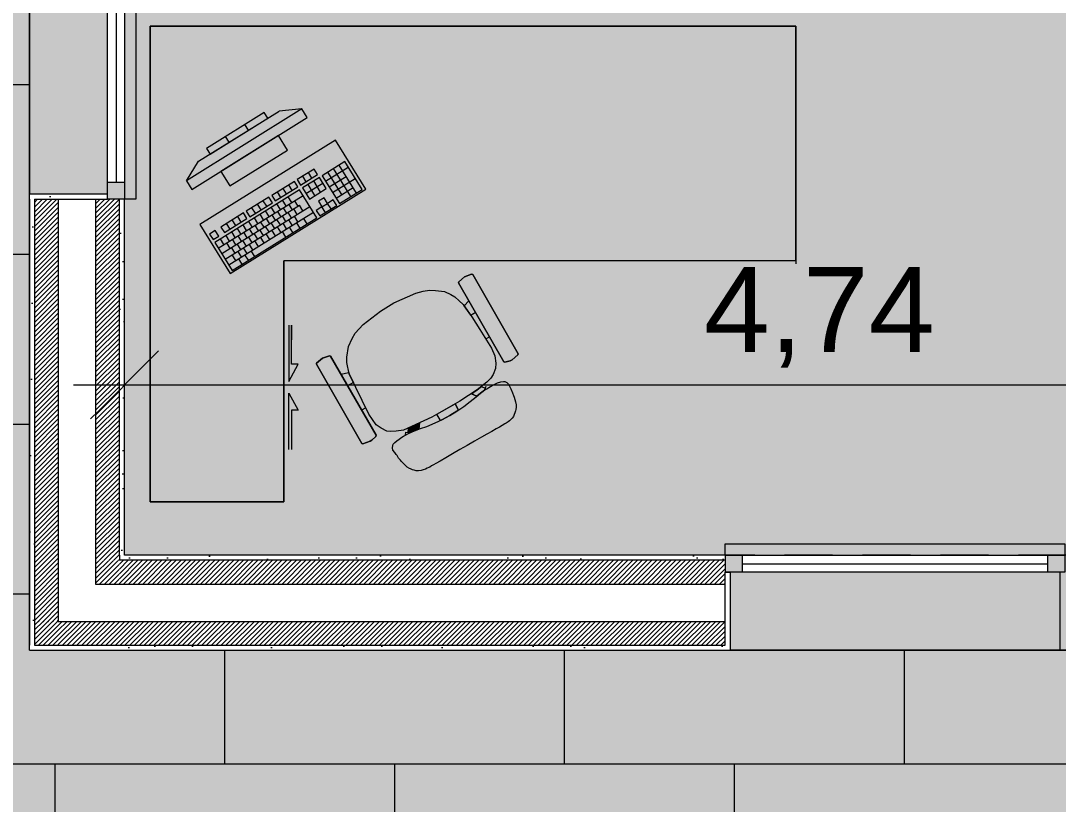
# Model space of a CAD drawing. Header units: millimetres. Extents: x 141848 to 1648660, y -821378 to -151356.
# Drawn here: x 437900 to 440954, y -261619 to -259312 of the extents above; entities that cross this region are included whole.
import ezdxf

# ---------------------------------------------------------------- set-up
doc = ezdxf.new("R2010")
doc.units = ezdxf.units.MM
doc.header["$MEASUREMENT"] = 0
for name, pattern in [('Tirets', [229.305464, 141.111124, -88.19434]), ('Traits', [282.222223, 141.111112, -141.111112]), ('Wipeout_Contour', [1000, 0, -1000])]:
    doc.linetypes.add(name, pattern=pattern)
for name, color, linetype in [('Cotations - 1_100', 7, 'Continuous'), ('Fenêtres ARCHICAD', 7, 'Continuous'), ('Intérieur - Mobilier', 7, 'Continuous'), ('Sols_ Dalles', 7, 'Continuous')]:
    doc.layers.add(name, color=color, linetype=linetype)
doc.styles.add('STYLE_GENERE_2', font='')
doc.styles.get('STYLE_GENERE_2').set_extended_font_data('Arial')
doc.dimstyles.new('STYLE_GENERE__1', dxfattribs={"dimtxt": 250, "dimasz": 190, "dimexe": 1.25, "dimexo": 0.625, "dimgap": 0, "dimtad": 1, "dimlfac": 0.001, "dimtxsty": 'STYLE_GENERE_2', "dimblk": 'ARROWHEAD_6', "dimblk1": 'ARROWHEAD_6', "dimblk2": 'ARROWHEAD_6', "dimcen": 2.5, "dimse1": 1, "dimse2": 1, "dimclrd": 7, "dimclre": 7, "dimclrt": 7, "dimazin": 3, "dimtfac": 1, "dimtmove": 0, "dimatfit": 3})
pattern_1 = [(45, (0, 175), (-55.684659, 55.684659), [0, -52.5, 0, -78.75]), (110, (175, 175), (74.000794, 26.934086), [0, -38.5, 0, -66.5])]
pattern_2 = [(45, (0, 0), (-7.07106781, 7.07106781), [])]

# ---------------------------------------------------------------- blocks, each defined once
blk = doc.blocks.new('Dalle_41_2', base_point=(436549.6, -253415.6))
at = {"layer": 'Sols_ Dalles', "linetype": 'Continuous', "lineweight": 0, "true_color": 0x2e271c}
blk.add_hatch(color=250, dxfattribs=at).paths.add_polyline_path([(436549.6, -253415.6), (436549.6, -262350.9), (464309.6, -262365.6), (464309.6, -253415.6), (462925.6, -253415.6), (462925.6, -261165.6), (450865.6, -261165.6), (450865.6, -259365.6), (449225.6, -259365.6), (449225.6, -261165.6), (437925.1, -261165.6), (437925.1, -257683.7), (439425.1, -257683.7), (439425.1, -256655.6), (437925.1, -256655.6), (437925.1, -253415.6)])
at = {"layer": 'Sols_ Dalles', "color": 250, "linetype": 'Continuous', "lineweight": 5, "true_color": 0x1f1f1f, "flags": 128}
blk.add_lwpolyline([(436549.6, -253415.6), (436549.6, -262350.9), (464309.6, -262365.6), (464309.6, -253415.6), (462925.6, -253415.6), (462925.6, -261165.6), (450865.6, -261165.6), (450865.6, -259365.6), (449225.6, -259365.6), (449225.6, -261165.6), (437925.1, -261165.6), (437925.1, -257683.7), (439425.1, -257683.7), (439425.1, -256655.6), (437925.1, -256655.6), (437925.1, -253415.6)], close=True, dxfattribs=at)
blk = doc.blocks.new('Dalle_48_2', base_point=(437925.1, -253415.6))
at = {"layer": 'Sols_ Dalles', "linetype": 'Continuous', "lineweight": 0, "true_color": 0x393736}
blk.add_hatch(color=250, dxfattribs=at).paths.add_polyline_path([(437925.1, -253415.6), (437925.1, -256655.6), (440005.1, -256655.6), (440005.1, -257683.7), (437925.1, -257683.7), (437925.1, -261165.6), (449210.6, -261165.6), (449210.6, -259085.6), (450865.6, -259085.6), (450865.6, -261165.6), (462925.6, -261165.6), (462925.6, -253415.6)])
at = {"layer": 'Sols_ Dalles', "color": 250, "linetype": 'Continuous', "lineweight": 5, "true_color": 0x1f1f1f, "flags": 128}
blk.add_lwpolyline([(437925.1, -253415.6), (462925.6, -253415.6), (462925.6, -261165.6), (450865.6, -261165.6), (450865.6, -259085.6), (449210.6, -259085.6), (449210.6, -261165.6), (437925.1, -261165.6), (437925.1, -257683.7), (440005.1, -257683.7), (440005.1, -256655.6), (437925.1, -256655.6)], close=True, dxfattribs=at)
blk = doc.blocks.new('Fenêtre 25_5')
at = {"layer": 'Fenêtres ARCHICAD', "color": 7, "linetype": 'Continuous', "lineweight": 5}
for p, q in [((-500, 0), (-500, 33.3)), ((-500, 33.3), (500, 33.3)), ((500, 33.3), (500, 0)), ((-500, 0), (-500, -15)), ((-500, 0), (-500, -15)), ((500, 0), (500, -15)), ((500, 0), (500, -15)), ((-500, -15), (-500, -50)), ((-500, -15), (-500, -50)), ((500, -15), (500, -50)), ((500, -15), (500, -50)), ((-485, -50), (-485, -280)), ((485, -50), (485, -280)), ((-500, -280), (-485, -280)), ((-485, -280), (485, -280)), ((500, -280), (485, -280))]:
    blk.add_line(p, q, dxfattribs=at)
at = {"layer": 'Fenêtres ARCHICAD', "color": 7, "linetype": 'Traits', "lineweight": 5}
blk.add_line((-500, 0), (500, 0), dxfattribs=at)
at = {"color": 254, "linetype": 'Wipeout_Contour', "lineweight": 0, "ltscale": 1805.5395}
blk.add_wipeout([(-450, 0), (-450, -50), (450, -50), (450, 0)], dxfattribs=at).dxf.layer = 'Fenêtres ARCHICAD'
at = {"layer": 'Fenêtres ARCHICAD', "color": 7, "linetype": 'Continuous', "lineweight": 5}
for p, q in [((-500, 0), (-450, 0)), ((-450, 0), (-450, -50)), ((-450, 0), (450, 0)), ((450, -50), (450, 0)), ((450, 0), (500, 0)), ((-450, -25), (450, -25)), ((-450, -50), (-500, -50)), ((450, -50), (-450, -50)), ((500, -50), (450, -50))]:
    blk.add_line(p, q, dxfattribs=at)
blk = doc.blocks.new('Mur_287_2', base_point=(448945.6, -261165.6))
at = {"color": 254, "linetype": 'Wipeout_Contour', "lineweight": 0, "ltscale": 1529937.824914863}
blk.add_wipeout([(438190.1, -260885.6), (438190.1, -260900.6), (438205.1, -260885.6)], dxfattribs=at)
at = {"color": 254, "linetype": 'Wipeout_Contour', "lineweight": 0, "ltscale": 1529661.814960827}
blk.add_wipeout([(437925.1, -261150.6), (437925.1, -261165.6), (437940.1, -261150.6)], dxfattribs=at)
at = {"linetype": 'Continuous', "lineweight": 5, "true_color": 0x5f5f5f}
h = blk.add_hatch(dxfattribs=at)
h.set_pattern_fill('Enduit_0002', color=251, style=0, pattern_type=2)
h.set_pattern_definition(pattern_1)
h.paths.add_polyline_path([(438190.1, -260885.6), (438190.1, -260900.6), (438205.1, -260885.6)])
h = blk.add_hatch(dxfattribs=at)
h.set_pattern_fill('Enduit_0002', color=251, style=0, pattern_type=2)
h.set_pattern_definition(pattern_1)
h.paths.add_polyline_path([(437925.1, -261150.6), (437925.1, -261165.6), (437940.1, -261150.6)])
at = {"color": 254, "linetype": 'Wipeout_Contour', "lineweight": 0, "ltscale": 1529668.329847869}
blk.add_wipeout([(438010.1, -261080.6), (437940.1, -261080.6), (437940.1, -261150.6)], dxfattribs=at)
at = {"linetype": 'Continuous', "lineweight": 5, "true_color": 0x5f5f5f}
h = blk.add_hatch(dxfattribs=at)
h.set_pattern_fill('Briques_terre_cuite__int_94', color=251, style=0, pattern_type=2)
h.set_pattern_definition(pattern_2)
h.paths.add_polyline_path([(438010.1, -261080.6), (437940.1, -261080.6), (437940.1, -261150.6)])
at = {"color": 254, "linetype": 'Wipeout_Contour', "lineweight": 0, "ltscale": 1529734.614753264}
blk.add_wipeout([(438120.1, -260970.6), (438010.1, -260970.6), (438010.1, -261080.6)], dxfattribs=at)
at = {"color": 254, "linetype": 'Wipeout_Contour', "lineweight": 0, "ltscale": 1529682.034168942}
blk.add_wipeout([(437940.1, -261150.6), (437925.1, -261165.6), (437940.1, -261165.6)], dxfattribs=at)
at = {"linetype": 'Continuous', "lineweight": 5, "true_color": 0x5f5f5f}
h = blk.add_hatch(dxfattribs=at)
h.set_pattern_fill('Enduit_0002', color=251, style=0, pattern_type=2)
h.set_pattern_definition(pattern_1)
h.paths.add_polyline_path([(437940.1, -261150.6), (437925.1, -261165.6), (437940.1, -261165.6)])
at = {"color": 254, "linetype": 'Wipeout_Contour', "lineweight": 0, "ltscale": 1529855.81293269}
blk.add_wipeout([(438120.1, -260900.6), (438120.1, -260970.6), (438190.1, -260900.6)], dxfattribs=at)
at = {"linetype": 'Continuous', "lineweight": 5, "true_color": 0x5f5f5f}
h = blk.add_hatch(dxfattribs=at)
h.set_pattern_fill('Briques_terre_cuite__int_94', color=251, style=0, pattern_type=2)
h.set_pattern_definition(pattern_2)
h.paths.add_polyline_path([(438120.1, -260900.6), (438120.1, -260970.6), (438190.1, -260900.6)])
at = {"color": 254, "linetype": 'Wipeout_Contour', "lineweight": 0, "ltscale": 2043082.457825763}
blk.add_wipeout([(437940.1, -261150.6), (437940.1, -261165.6), (439972.9, -261165.6), (439972.9, -261150.6)], dxfattribs=at)
at = {"linetype": 'Continuous', "lineweight": 5, "true_color": 0x5f5f5f}
h = blk.add_hatch(dxfattribs=at)
h.set_pattern_fill('Enduit_0002', color=251, style=0, pattern_type=2)
h.set_pattern_definition(pattern_1)
h.paths.add_polyline_path([(437940.1, -261150.6), (437940.1, -261165.6), (439972.9, -261165.6), (439972.9, -261150.6)])
at = {"color": 254, "linetype": 'Wipeout_Contour', "lineweight": 0, "ltscale": 1529958.039436115}
blk.add_wipeout([(438205.1, -260885.6), (438190.1, -260900.6), (438205.1, -260900.6)], dxfattribs=at)
at = {"linetype": 'Continuous', "lineweight": 5, "true_color": 0x5f5f5f}
h = blk.add_hatch(dxfattribs=at)
h.set_pattern_fill('Enduit_0002', color=251, style=0, pattern_type=2)
h.set_pattern_definition(pattern_1)
h.paths.add_polyline_path([(438205.1, -260885.6), (438190.1, -260900.6), (438205.1, -260900.6)])
at = {"color": 254, "linetype": 'Wipeout_Contour', "lineweight": 0, "ltscale": 1529763.954422065}
blk.add_wipeout([(437940.1, -261150.6), (438010.1, -261150.6), (438010.1, -261080.6)], dxfattribs=at)
at = {"linetype": 'Continuous', "lineweight": 5, "true_color": 0x5f5f5f}
h = blk.add_hatch(dxfattribs=at)
h.set_pattern_fill('Briques_terre_cuite__int_94', color=251, style=0, pattern_type=2)
h.set_pattern_definition(pattern_2)
h.paths.add_polyline_path([(437940.1, -261150.6), (438010.1, -261150.6), (438010.1, -261080.6)])
at = {"color": 7, "linetype": 'Continuous', "lineweight": 5}
blk.add_line((437940.1, -261080.6), (437940.1, -261150.6), dxfattribs=at)
at = {"color": 7, "linetype": 'Continuous', "lineweight": 5, "flags": 128}
blk.add_lwpolyline([(437925.1, -261165.6), (437925.1, -261150.6)], dxfattribs=at)
at = {"color": 254, "linetype": 'Wipeout_Contour', "lineweight": 0, "ltscale": 2042996.042163205}
blk.add_wipeout([(438205.1, -260900.6), (439972.9, -260900.6), (439972.9, -260885.6), (438205.1, -260885.6)], dxfattribs=at)
at = {"linetype": 'Continuous', "lineweight": 5, "true_color": 0x5f5f5f}
h = blk.add_hatch(dxfattribs=at)
h.set_pattern_fill('Enduit_0002', color=251, style=0, pattern_type=2)
h.set_pattern_definition(pattern_1)
h.paths.add_polyline_path([(438205.1, -260900.6), (439972.9, -260900.6), (439972.9, -260885.6), (438205.1, -260885.6)])
at = {"color": 254, "linetype": 'Wipeout_Contour', "lineweight": 0, "ltscale": 2043115.795504975}
blk.add_wipeout([(438010.1, -261150.6), (439972.9, -261150.6), (439972.9, -261080.6), (438010.1, -261080.6)], dxfattribs=at)
at = {"linetype": 'Continuous', "lineweight": 5, "true_color": 0x5f5f5f}
h = blk.add_hatch(dxfattribs=at)
h.set_pattern_fill('Briques_terre_cuite__int_94', color=251, style=0, pattern_type=2)
h.set_pattern_definition(pattern_2)
h.paths.add_polyline_path([(438010.1, -261150.6), (439972.9, -261150.6), (439972.9, -261080.6), (438010.1, -261080.6)])
at = {"color": 7, "linetype": 'Continuous', "lineweight": 5}
blk.add_line((437940.1, -261150.6), (438010.1, -261150.6), dxfattribs=at)
at = {"color": 254, "linetype": 'Wipeout_Contour', "lineweight": 0, "ltscale": 1529885.070571608}
blk.add_wipeout([(438120.1, -260970.6), (438010.1, -261080.6), (438120.1, -261080.6)], dxfattribs=at)
at = {"color": 7, "linetype": 'Continuous', "lineweight": 5}
blk.add_line((438010.1, -260970.6), (438010.1, -261080.6), dxfattribs=at)
at = {"color": 254, "linetype": 'Wipeout_Contour', "lineweight": 0, "ltscale": 2043120.780490622}
blk.add_wipeout([(438120.1, -261080.6), (439972.9, -261080.6), (439972.9, -260970.6), (438120.1, -260970.6)], dxfattribs=at)
at = {"color": 7, "linetype": 'Continuous', "lineweight": 5}
blk.add_line((438010.1, -261080.6), (438120.1, -261080.6), dxfattribs=at)
at = {"color": 254, "linetype": 'Wipeout_Contour', "lineweight": 0, "ltscale": 1529951.425082969}
blk.add_wipeout([(438190.1, -260900.6), (438120.1, -260970.6), (438190.1, -260970.6)], dxfattribs=at)
at = {"linetype": 'Continuous', "lineweight": 5, "true_color": 0x5f5f5f}
h = blk.add_hatch(dxfattribs=at)
h.set_pattern_fill('Briques_terre_cuite__int_94', color=251, style=0, pattern_type=2)
h.set_pattern_definition(pattern_2)
h.paths.add_polyline_path([(438190.1, -260900.6), (438120.1, -260970.6), (438190.1, -260970.6)])
at = {"color": 7, "linetype": 'Continuous', "lineweight": 5}
blk.add_line((438120.1, -260900.6), (438120.1, -260970.6), dxfattribs=at)
at = {"color": 254, "linetype": 'Wipeout_Contour', "lineweight": 0, "ltscale": 2554587.291989814}
blk.add_wipeout([(439972.9, -260900.6), (438190.1, -260900.6), (438190.1, -260970.6), (439972.9, -260970.6), (439972.9, -260935.6)], dxfattribs=at)
at = {"linetype": 'Continuous', "lineweight": 5, "true_color": 0x5f5f5f}
h = blk.add_hatch(dxfattribs=at)
h.set_pattern_fill('Briques_terre_cuite__int_94', color=251, style=0, pattern_type=2)
h.set_pattern_definition(pattern_2)
h.paths.add_polyline_path([(439972.9, -260900.6), (438190.1, -260900.6), (438190.1, -260970.6), (439972.9, -260970.6), (439972.9, -260935.6)])
at = {"color": 7, "linetype": 'Continuous', "lineweight": 5}
for p, q in [((438190.1, -260885.6), (438190.1, -260900.6)), ((439972.9, -260885.6), (439972.9, -260900.6)), ((439972.9, -260900.6), (438190.1, -260900.6)), ((438120.1, -260970.6), (438190.1, -260970.6))]:
    blk.add_line(p, q, dxfattribs=at)
at = {"color": 7, "linetype": 'Continuous', "lineweight": 5, "flags": 128}
blk.add_lwpolyline([(439972.9, -260885.6), (438205.1, -260885.6)], dxfattribs=at)
at = {"color": 254, "linetype": 'Wipeout_Contour', "lineweight": 0, "ltscale": 2558023.936099103}
blk.add_wipeout([(439972.9, -261165.6), (439987.9, -261165.6), (439987.9, -260935.6), (439972.9, -260935.6), (439972.9, -261150.6)], dxfattribs=at)
at = {"linetype": 'Continuous', "lineweight": 5, "true_color": 0x5f5f5f}
h = blk.add_hatch(dxfattribs=at)
h.set_pattern_fill('Enduit_0002', color=251, style=0, pattern_type=2)
h.set_pattern_definition(pattern_1)
h.paths.add_polyline_path([(439972.9, -261165.6), (439987.9, -261165.6), (439987.9, -260935.6), (439972.9, -260935.6), (439972.9, -261150.6)])
at = {"color": 7, "linetype": 'Continuous', "lineweight": 5}
for p, q in [((439972.9, -260900.6), (439972.9, -260935.6)), ((439972.9, -260935.6), (439987.9, -260935.6)), ((439972.9, -261150.6), (439972.9, -260935.6)), ((439987.9, -260935.6), (439987.9, -261165.6)), ((438190.1, -260970.6), (439972.9, -260970.6)), ((438120.1, -261080.6), (439972.9, -261080.6)), ((438010.1, -261150.6), (439972.9, -261150.6)), ((439972.9, -261165.6), (439987.9, -261165.6))]:
    blk.add_line(p, q, dxfattribs=at)
at = {"color": 7, "linetype": 'Continuous', "lineweight": 5, "flags": 128}
blk.add_lwpolyline([(437925.1, -261165.6), (439972.9, -261165.6)], dxfattribs=at)
at = {"layer": 'Fenêtres ARCHICAD', "color": 7, "linetype": 'Continuous', "lineweight": 5, "zscale": 1000}
blk.add_blockref('Fenêtre 25_5', (440472.9, -260885.6), dxfattribs=at)
blk = doc.blocks.new('Mur_288_2', base_point=(437925.1, -261165.6))
at = {"color": 254, "linetype": 'Wipeout_Contour', "lineweight": 0, "ltscale": 2033667.230118458}
blk.add_wipeout([(437940.1, -257698.7), (437925.1, -257698.7), (437925.1, -258837.8), (437940.1, -258837.8)], dxfattribs=at)
at = {"color": 254, "linetype": 'Wipeout_Contour', "lineweight": 0, "ltscale": 2034849.12183804}
blk.add_wipeout([(438190.1, -257963.7), (438190.1, -258837.8), (438205.1, -258837.8), (438205.1, -257963.7)], dxfattribs=at)
at = {"color": 254, "linetype": 'Wipeout_Contour', "lineweight": 0, "ltscale": 2038204.974833048}
blk.add_wipeout([(437925.1, -261150.6), (437940.1, -261150.6), (437940.1, -259837.8), (437925.1, -259837.8)], dxfattribs=at)
at = {"color": 254, "linetype": 'Wipeout_Contour', "lineweight": 0, "ltscale": 2038844.832152405}
blk.add_wipeout([(438190.1, -259837.8), (438190.1, -260885.6), (438205.1, -260885.6), (438205.1, -259837.8)], dxfattribs=at)
at = {"linetype": 'Continuous', "lineweight": 5, "true_color": 0x5f5f5f}
h = blk.add_hatch(dxfattribs=at)
h.set_pattern_fill('Enduit_0002', color=251, style=0, pattern_type=2)
h.set_pattern_definition(pattern_1)
h.paths.add_polyline_path([(437940.1, -257698.7), (437925.1, -257698.7), (437925.1, -258837.8), (437940.1, -258837.8)])
h = blk.add_hatch(dxfattribs=at)
h.set_pattern_fill('Enduit_0002', color=251, style=0, pattern_type=2)
h.set_pattern_definition(pattern_1)
h.paths.add_polyline_path([(438190.1, -257963.7), (438190.1, -258837.8), (438205.1, -258837.8), (438205.1, -257963.7)])
h = blk.add_hatch(dxfattribs=at)
h.set_pattern_fill('Enduit_0002', color=251, style=0, pattern_type=2)
h.set_pattern_definition(pattern_1)
h.paths.add_polyline_path([(437925.1, -261150.6), (437940.1, -261150.6), (437940.1, -259837.8), (437925.1, -259837.8)])
h = blk.add_hatch(dxfattribs=at)
h.set_pattern_fill('Enduit_0002', color=251, style=0, pattern_type=2)
h.set_pattern_definition(pattern_1)
h.paths.add_polyline_path([(438190.1, -259837.8), (438190.1, -260885.6), (438205.1, -260885.6), (438205.1, -259837.8)])
at = {"color": 254, "linetype": 'Wipeout_Contour', "lineweight": 0, "ltscale": 2033884.668792453}
blk.add_wipeout([(437940.1, -258837.8), (438010.1, -258837.8), (438010.1, -257768.7), (437940.1, -257768.7)], dxfattribs=at)
at = {"color": 254, "linetype": 'Wipeout_Contour', "lineweight": 0, "ltscale": 2038279.391913948}
blk.add_wipeout([(437940.1, -259837.8), (437940.1, -261080.6), (438010.1, -261080.6), (438010.1, -259837.8)], dxfattribs=at)
at = {"linetype": 'Continuous', "lineweight": 5, "true_color": 0x5f5f5f}
h = blk.add_hatch(dxfattribs=at)
h.set_pattern_fill('Briques_terre_cuite__int_94', color=251, style=0, pattern_type=2)
h.set_pattern_definition(pattern_2)
h.paths.add_polyline_path([(437940.1, -258837.8), (438010.1, -258837.8), (438010.1, -257768.7), (437940.1, -257768.7)])
h = blk.add_hatch(dxfattribs=at)
h.set_pattern_fill('Briques_terre_cuite__int_94', color=251, style=0, pattern_type=2)
h.set_pattern_definition(pattern_2)
h.paths.add_polyline_path([(437940.1, -259837.8), (437940.1, -261080.6), (438010.1, -261080.6), (438010.1, -259837.8)])
at = {"color": 7, "linetype": 'Continuous', "lineweight": 5}
for p, q in [((437940.1, -257698.7), (437940.1, -257768.7)), ((437940.1, -261080.6), (437940.1, -261150.6))]:
    blk.add_line(p, q, dxfattribs=at)
at = {"color": 254, "linetype": 'Wipeout_Contour', "lineweight": 0, "ltscale": 2034306.35621766}
blk.add_wipeout([(438010.1, -257878.7), (438010.1, -258837.8), (438120.1, -258837.8), (438120.1, -257878.7)], dxfattribs=at)
at = {"color": 254, "linetype": 'Wipeout_Contour', "lineweight": 0, "ltscale": 2038476.208725512}
blk.add_wipeout([(438010.1, -260970.6), (438120.1, -260970.6), (438120.1, -259837.8), (438010.1, -259837.8)], dxfattribs=at)
at = {"color": 7, "linetype": 'Continuous', "lineweight": 5}
for p, q in [((438010.1, -257768.7), (438010.1, -257878.7)), ((438010.1, -260970.6), (438010.1, -261080.6))]:
    blk.add_line(p, q, dxfattribs=at)
at = {"color": 254, "linetype": 'Wipeout_Contour', "lineweight": 0, "ltscale": 2543585.423839989}
blk.add_wipeout([(438120.1, -257948.7), (438120.1, -258837.8), (438155.1, -258837.8), (438190.1, -258837.8), (438190.1, -257948.7)], dxfattribs=at)
at = {"color": 254, "linetype": 'Wipeout_Contour', "lineweight": 0, "ltscale": 2548120.832251031}
blk.add_wipeout([(438120.1, -260900.6), (438190.1, -260900.6), (438190.1, -259837.8), (438155.1, -259837.8), (438120.1, -259837.8)], dxfattribs=at)
at = {"linetype": 'Continuous', "lineweight": 5, "true_color": 0x5f5f5f}
h = blk.add_hatch(dxfattribs=at)
h.set_pattern_fill('Briques_terre_cuite__int_94', color=251, style=0, pattern_type=2)
h.set_pattern_definition(pattern_2)
h.paths.add_polyline_path([(438120.1, -257948.7), (438120.1, -258837.8), (438155.1, -258837.8), (438190.1, -258837.8), (438190.1, -257948.7)])
h = blk.add_hatch(dxfattribs=at)
h.set_pattern_fill('Briques_terre_cuite__int_94', color=251, style=0, pattern_type=2)
h.set_pattern_definition(pattern_2)
h.paths.add_polyline_path([(438120.1, -260900.6), (438190.1, -260900.6), (438190.1, -259837.8), (438155.1, -259837.8), (438120.1, -259837.8)])
at = {"color": 7, "linetype": 'Continuous', "lineweight": 5}
for p, q in [((438120.1, -257878.7), (438120.1, -257948.7)), ((438190.1, -257948.7), (438190.1, -257963.7)), ((438190.1, -258837.8), (438190.1, -257963.7)), ((438205.1, -258837.8), (438190.1, -258837.8)), ((438190.1, -260885.6), (438190.1, -259837.8)), ((438205.1, -259837.8), (438190.1, -259837.8)), ((438190.1, -260885.6), (438190.1, -260900.6)), ((438120.1, -260900.6), (438120.1, -260970.6))]:
    blk.add_line(p, q, dxfattribs=at)
at = {"color": 7, "linetype": 'Continuous', "lineweight": 5, "flags": 128}
for points in [[(438205.1, -258837.8), (438205.1, -257963.7)], [(438205.1, -260885.6), (438205.1, -259837.8)]]:
    blk.add_lwpolyline(points, dxfattribs=at)
at = {"color": 254, "linetype": 'Wipeout_Contour', "lineweight": 0, "ltscale": 2543922.755518854}
blk.add_wipeout([(437925.1, -258837.8), (437925.1, -258852.8), (438155.1, -258852.8), (438155.1, -258837.8), (437940.1, -258837.8)], dxfattribs=at)
at = {"color": 254, "linetype": 'Wipeout_Contour', "lineweight": 0, "ltscale": 2546440.039206702}
blk.add_wipeout([(437925.1, -259822.8), (437925.1, -259837.8), (437940.1, -259837.8), (438155.1, -259837.8), (438155.1, -259822.8)], dxfattribs=at)
at = {"linetype": 'Continuous', "lineweight": 5, "true_color": 0x5f5f5f}
h = blk.add_hatch(dxfattribs=at)
h.set_pattern_fill('Enduit_0002', color=251, style=0, pattern_type=2)
h.set_pattern_definition(pattern_1)
h.paths.add_polyline_path([(437925.1, -258837.8), (437925.1, -258852.8), (438155.1, -258852.8), (438155.1, -258837.8), (437940.1, -258837.8)])
h = blk.add_hatch(dxfattribs=at)
h.set_pattern_fill('Enduit_0002', color=251, style=0, pattern_type=2)
h.set_pattern_definition(pattern_1)
h.paths.add_polyline_path([(437925.1, -259822.8), (437925.1, -259837.8), (437940.1, -259837.8), (438155.1, -259837.8), (438155.1, -259822.8)])
at = {"color": 7, "linetype": 'Continuous', "lineweight": 5}
for p, q in [((437940.1, -257768.7), (437940.1, -258837.8)), ((438010.1, -257878.7), (438010.1, -258837.8)), ((438120.1, -257948.7), (438120.1, -258837.8)), ((437925.1, -258837.8), (437925.1, -258852.8)), ((437940.1, -258837.8), (438155.1, -258837.8)), ((438155.1, -258837.8), (438155.1, -258852.8)), ((438190.1, -258837.8), (438155.1, -258837.8)), ((438155.1, -258852.8), (437925.1, -258852.8)), ((438155.1, -259822.8), (437925.1, -259822.8)), ((437925.1, -259837.8), (437925.1, -259822.8)), ((438155.1, -259837.8), (438155.1, -259822.8)), ((437940.1, -259837.8), (437940.1, -261080.6)), ((437940.1, -259837.8), (438155.1, -259837.8)), ((438010.1, -259837.8), (438010.1, -260970.6)), ((438120.1, -259837.8), (438120.1, -260900.6)), ((438190.1, -259837.8), (438155.1, -259837.8))]:
    blk.add_line(p, q, dxfattribs=at)
at = {"color": 7, "linetype": 'Continuous', "lineweight": 5, "flags": 128}
for points in [[(437925.1, -257698.7), (437925.1, -258837.8)], [(437925.1, -259837.8), (437925.1, -261150.6)]]:
    blk.add_lwpolyline(points, dxfattribs=at)
at = {"layer": 'Fenêtres ARCHICAD', "color": 7, "linetype": 'Continuous', "lineweight": 5, "zscale": 1000, "rotation": 269.999999999998}
blk.add_blockref('Fenêtre 25_5', (438205.1, -259337.8), dxfattribs=at)
blk = doc.blocks.new('*D959')
at = {"layer": 'Cotations - 1_100', "color": 7, "linetype": 'Continuous', "lineweight": 5}
for p, q in [((438205.1, -260571.5), (438205.1, -260196.5)), ((442945.6, -260571.5), (442945.6, -260196.5)), ((438305.1, -260284), (438105.1, -260484)), ((442845.6, -260484), (443045.6, -260284)), ((438055.1, -260384), (438205.1, -260384)), ((438205.1, -260384), (442945.6, -260384))]:
    blk.add_line(p, q, dxfattribs=at)
at = {"layer": 'Cotations - 1_100', "color": 7, "lineweight": 5, "char_height": 250, "attachment_point": 7, "style": 'STYLE_GENERE_2'}
for s, insert in [('\\A1;{\\pql;\\fArial|b0|i0|c0|p38;4,74}', (439910.2, -260334)), ('\\A1;{\\pql;\\fArial|b0|i0|c0|p38;0,10}', (442180.4, -260334))]:
    blk.add_mtext(s, dxfattribs=dict(at, insert=insert))
blk = doc.blocks.new('ARROWHEAD_6')
at = {"color": 0, "linetype": 'Continuous', "lineweight": 0}
for p, q in [((-0.5, -0.5), (0.5, 0.5)), ((0, 0), (-1, 0))]:
    blk.add_line(p, q, dxfattribs=at)

msp = doc.modelspace()

# ---------------------------------------------------------------- hatches: boundary and pattern name
at = {"linetype": 'Continuous', "lineweight": 5}
h = msp.add_hatch(dxfattribs=at)
h.set_pattern_fill('Panneau_100x50_0002', color=9, style=0, pattern_type=2)
h.set_pattern_definition([(0, (0, 0), (0, 500), []), (90, (0, 0), (-1000, 0), [500, -500]), (90, (500, 500), (-1000, 0), [500, -500])])
h.paths.add_polyline_path([(436505.061, -262550.571), (436505.061, -255066.557), (436525.061, -255066.557), (436525.061, -253415.571), (437925.061, -253415.571), (437925.061, -256655.571), (439725.061, -256655.571), (439725.061, -257683.66), (437925.061, -257683.66), (437925.061, -261165.571), (449225.553, -261165.571), (449225.553, -259365.571), (450865.553, -259365.571), (450865.553, -261165.571), (462925.553, -261165.571), (462925.553, -253415.571), (464325.553, -253415.571), (464325.553, -262465.571), (464309.564, -262465.571), (462925.553, -262565.571), (439325.553, -262565.571), (436549.587, -262565.571), (436549.587, -262550.571)])
at = {"linetype": 'Continuous', "lineweight": 0, "true_color": 0xfaf9f8}
msp.add_hatch(color=7, dxfattribs=at).paths.add_polyline_path([(438205.061, -257963.66), (442945.553, -257963.66), (442945.553, -260885.571), (438205.061, -260885.571)])
at = {"linetype": 'Continuous', "lineweight": 5}
for points in [[(440180.989, -260019.509), (438674.273, -260019.509), (438674.273, -260728.657), (438280.341, -260728.657), (438280.341, -260203.414), (438280.341, -259328.009), (440180.989, -259328.009), (440180.989, -259494.266)], [(439229.829, -260059.42), (439363.679, -260292.717), (439362.869, -260295.705), (439346.065, -260310.392), (439340.37, -260313.66), (439324.904, -260317.487), (439321.916, -260316.677), (439188.067, -260083.38), (439188.877, -260080.394), (439205.682, -260065.708), (439226.842, -260058.612)], [(438859.206, -260318.156), (438858.992, -260302.412), (438863.827, -260271.327), (438875.093, -260247.451), (438883.819, -260232.244), (438907.326, -260206.017), (438958.301, -260167.514), (438998.114, -260142.304), (439062.771, -260113.949), (439084.175, -260108.484), (439103.215, -260105.712), (439120.34, -260106.346), (439147.204, -260109.644), (439165.652, -260118.163), (439177.269, -260125.042), (439190.338, -260136.628), (439201.816, -260147.587), (439227.173, -260183.477), (439250.738, -260221.235), (439284.991, -260276.026), (439294.742, -260299.093), (439297.573, -260320.084), (439297.35, -260335.828), (439289.843, -260353.523), (439283.726, -260364.67), (439271.464, -260376.478), (439243.08, -260399.126), (439191.976, -260432.252), (439109.392, -260479.632), (439025.91, -260517.614), (439004.467, -260520.871), (438986.742, -260521.391), (438977.42, -260520.106), (438960.388, -260511.685), (438946.113, -260501.582), (438924.167, -260470.418), (438866.383, -260351.361)], [(439223.958, -260178.925), (439204.797, -260151.806), (439218.568, -260136.542), (439238.197, -260170.756)], [(438903.633, -260556.659), (438769.783, -260323.362), (438770.593, -260320.375), (438787.399, -260305.689), (438808.559, -260298.593), (438811.671, -260299.62), (438945.395, -260532.699), (438944.586, -260535.686), (438933.476, -260547.106), (438927.781, -260550.374), (438906.62, -260557.468)], [(438861.675, -260386.777), (438841.943, -260352.384), (438865.525, -260347.395), (438866.383, -260351.361), (438878.803, -260376.951)], [(439141.266, -260485.71), (439162.726, -260474.155), (439183.54, -260461.472), (439203.686, -260447.676), (439222.889, -260433.027), (439239.624, -260419.679), (439253.011, -260408.761), (439260.601, -260402.709), (439266.096, -260398.837), (439271.564, -260395.447), (439277.033, -260392.057), (439287.098, -260386.152), (439294.794, -260382.231), (439303.218, -260378.551), (439312.57, -260374.934), (439320.5, -260374.031), (439324.643, -260374.427), (439330.657, -260377.166), (439335.703, -260381.641), (439342.176, -260396.24), (439347.508, -260407.459), (439349.96, -260415.133), (439351.508, -260420.328), (439353.802, -260427.67), (439355.723, -260434.34), (439357.885, -260443.118), (439357.573, -260449.945), (439357.317, -260457.111), (439356.038, -260460.557), (439353.784, -260466.502), (439352.373, -260471.269), (439349.688, -260476.797), (439346.435, -260481.848), (439342.273, -260486.135), (439338.367, -260489.806), (439334.175, -260492.908), (439328.84, -260496.484), (439324.731, -260498.922), (439316.63, -260503.879), (439308.767, -260508.372), (439298.966, -260513.892), (439286.263, -260520.989), (439271.529, -260529.226), (439255.808, -260538.124), (439235.053, -260550.019), (439213.471, -260562.401), (439191.89, -260574.782), (439170.438, -260587.114), (439150.455, -260598.772), (439133.764, -260608.579), (439121.424, -260615.829), (439114.199, -260620.04), (439109.113, -260622.945), (439103.245, -260626.036), (439100.777, -260627.48), (439096.185, -260629.778), (439090.551, -260632.184), (439083.651, -260634.555), (439078.273, -260635.781), (439070.753, -260636.902), (439063.356, -260636.824), (439057.455, -260635.575), (439053.133, -260634.041), (439046.531, -260631.297), (439043.69, -260629.884), (439037.224, -260626.198), (439030.812, -260620.392), (439026.047, -260615.337), (439020.582, -260609.598), (439017.167, -260605.587), (439011.8, -260599.561), (439007.346, -260592.118), (439004.693, -260589.176), (439000.365, -260582.954), (438995.286, -260576.038), (438993.935, -260569.413), (438994.501, -260562.52), (438996.19, -260558.761), (439000.866, -260553.382), (439006.358, -260548.424), (439013.097, -260544.077), (439020.877, -260538.084), (439026.068, -260534.778), (439029.979, -260532.926), (439039.383, -260528.15), (439052.154, -260522.665), (439061.62, -260518.798), (439076.463, -260512.865), (439094.578, -260506.283), (439118.986, -260496.204)], [(439114.199, -260620.04), (439109.113, -260622.945), (439103.245, -260626.036), (439100.777, -260627.48), (439096.185, -260629.778), (439090.551, -260632.184), (439083.651, -260634.555), (439078.273, -260635.781), (439070.753, -260636.902), (439063.356, -260636.824), (439057.455, -260635.575), (439053.133, -260634.041), (439046.531, -260631.297), (439043.69, -260629.884), (439037.224, -260626.198), (439030.812, -260620.392), (439026.047, -260615.337), (439020.582, -260609.598), (439017.167, -260605.587), (439011.8, -260599.561), (439007.346, -260592.118), (439004.693, -260589.176), (439000.365, -260582.954), (438995.286, -260576.038), (438993.935, -260569.413), (438994.501, -260562.52), (438996.19, -260558.761), (439000.866, -260553.382), (439006.358, -260548.424), (439013.097, -260544.077), (439020.877, -260538.084), (439026.068, -260534.778), (439029.979, -260532.926), (439039.383, -260528.15), (439052.154, -260522.665), (439061.62, -260518.798), (439076.463, -260512.865), (439094.578, -260506.283), (439118.986, -260496.204), (439141.266, -260485.71), (439162.726, -260474.155), (439183.54, -260461.472), (439203.686, -260447.676), (439222.889, -260433.027), (439239.624, -260419.679), (439253.011, -260408.761), (439260.601, -260402.709), (439266.096, -260398.837), (439271.564, -260395.447), (439277.033, -260392.057), (439287.098, -260386.152), (439294.794, -260382.231), (439303.218, -260378.551), (439312.57, -260374.934), (439320.5, -260374.031), (439324.643, -260374.427), (439330.657, -260377.166), (439335.703, -260381.641), (439342.176, -260396.24), (439347.508, -260407.459), (439349.96, -260415.133), (439351.508, -260420.328), (439353.802, -260427.67), (439355.723, -260434.34), (439357.885, -260443.118), (439357.573, -260449.945), (439357.317, -260457.111), (439356.038, -260460.557), (439353.784, -260466.502), (439352.373, -260471.269), (439349.688, -260476.797), (439346.435, -260481.848), (439342.273, -260486.135), (439338.367, -260489.806), (439334.175, -260492.908), (439328.84, -260496.484), (439324.731, -260498.922), (439316.63, -260503.879), (439308.767, -260508.372), (439298.966, -260513.892), (439286.263, -260520.989), (439271.529, -260529.226), (439255.808, -260538.124), (439235.053, -260550.019), (439213.471, -260562.401), (439191.89, -260574.782), (439170.438, -260587.114), (439150.455, -260598.772), (439133.764, -260608.579), (439121.424, -260615.829)], [(439260.601, -260402.709), (439253.011, -260408.761), (439242.25, -260417.538), (439226.126, -260410.116), (439243.08, -260399.126), (439255.706, -260389.051), (439266.939, -260393.968), (439264.156, -260400.204)], [(439183.54, -260461.472), (439162.726, -260474.155), (439141.266, -260485.71), (439135.028, -260488.648), (439124.787, -260470.8), (439177.804, -260440.383), (439188.076, -260458.366)], [(439039.669, -260524.212), (439041.141, -260510.685), (439073.546, -260495.941), (439071.614, -260514.803), (439061.62, -260518.798), (439052.154, -260522.665), (439046.987, -260524.884), (439046.078, -260524.823)]]:
    msp.add_hatch(color=255, dxfattribs=at).paths.add_polyline_path(points)
at = {"layer": 'Intérieur - Mobilier', "linetype": 'Continuous', "lineweight": 0, "true_color": 0x4f4f4f}
for points in [[(438689.086, -260208.12), (438696.392, -260323.249), (438716.008, -260323.249), (438689.086, -260373.913)], [(438689.086, -260408.331), (438716.008, -260458.994), (438696.392, -260458.994), (438696.392, -260574.124)]]:
    msp.add_hatch(color=251, dxfattribs=at).paths.add_polyline_path(points)

# ---------------------------------------------------------------- linework, layer by layer
at = {"color": 8, "linetype": 'Continuous', "lineweight": 5}
for p, q in [((438727.253, -259572.024), (438387.562, -259783.236)), ((438422.675, -259726.077), (438660.459, -259578.229)), ((438615.929, -259582.366), (438446.084, -259687.972)), ((438626.49, -259599.35), (438615.929, -259582.366)), ((438727.253, -259572.024), (438660.459, -259578.229)), ((438743.094, -259597.501), (438727.253, -259572.024)), ((438403.403, -259808.713), (438743.094, -259597.501)), ((438456.644, -259704.956), (438626.49, -259599.35)), ((438569.874, -259634.552), (438559.314, -259617.568)), ((438658.171, -259650.304), (438488.326, -259755.91)), ((438513.259, -259669.754), (438502.699, -259652.77)), ((438684.573, -259692.765), (438658.171, -259650.304)), ((438446.084, -259687.972), (438456.644, -259704.956)), ((438514.727, -259798.371), (438684.573, -259692.765)), ((438387.562, -259783.236), (438422.675, -259726.077)), ((438853.306, -259727.015), (438786.784, -259768.377)), ((438887.878, -259819.705), (438836.676, -259737.356)), ((438904.509, -259809.364), (438853.306, -259727.015)), ((438488.326, -259755.91), (438514.727, -259798.371)), ((438763.107, -259748.843), (438713.215, -259779.864)), ((438723.456, -259796.334), (438773.348, -259765.313)), ((438756.717, -259775.653), (438746.477, -259759.183)), ((438773.348, -259765.313), (438763.107, -259748.843)), ((438797.024, -259784.847), (438863.547, -259743.485)), ((438844.376, -259823.916), (438803.414, -259758.037)), ((438871.248, -259830.045), (438820.045, -259747.696)), ((438387.562, -259783.236), (438403.403, -259808.713)), ((438704.9, -259785.035), (438638.377, -259826.397)), ((438698.51, -259811.845), (438688.269, -259795.375)), ((438715.14, -259801.505), (438704.9, -259785.035)), ((438713.215, -259779.864), (438723.456, -259796.334)), ((438778.468, -259773.547), (438728.576, -259804.569)), ((438740.087, -259785.994), (438729.846, -259769.524)), ((438738.817, -259821.039), (438788.709, -259790.017)), ((438765.688, -259827.168), (438745.207, -259794.229)), ((438782.319, -259816.828), (438761.837, -259783.888)), ((438798.949, -259806.487), (438778.468, -259773.547)), ((438786.784, -259768.377), (438837.986, -259850.726)), ((438807.265, -259801.317), (438857.157, -259770.295)), ((438817.505, -259817.787), (438884.028, -259776.425)), ((438720.261, -259809.739), (438470.8, -259964.848)), ((438481.041, -259981.318), (438730.501, -259826.209)), ((438638.377, -259826.397), (438648.618, -259842.867)), ((438648.618, -259842.867), (438715.14, -259801.505)), ((438665.248, -259832.526), (438655.008, -259816.056)), ((438681.879, -259822.186), (438671.639, -259805.716)), ((438771.464, -259892.089), (438720.261, -259809.739)), ((438728.576, -259804.569), (438749.057, -259837.509)), ((438749.057, -259837.509), (438798.949, -259806.487)), ((438827.746, -259834.257), (438877.638, -259803.235)), ((438837.986, -259850.726), (438904.509, -259809.364)), ((438491.282, -259997.787), (438719.954, -259855.605)), ((438501.522, -260014.257), (438750.982, -259859.149)), ((438630.062, -259831.567), (438563.539, -259872.929)), ((438573.78, -259889.399), (438640.302, -259848.037)), ((438607.041, -259868.718), (438596.8, -259852.248)), ((438623.672, -259858.378), (438613.431, -259841.908)), ((438640.302, -259848.037), (438630.062, -259831.567)), ((438663.979, -259867.572), (438653.738, -259851.102)), ((438680.609, -259857.231), (438670.369, -259840.761)), ((438697.24, -259846.89), (438686.999, -259830.421)), ((438699.165, -259868.531), (438688.925, -259852.061)), ((438715.796, -259858.19), (438705.555, -259841.72)), ((438730.194, -259872.075), (438719.954, -259855.605)), ((438792.559, -259833.298), (438775.928, -259843.638)), ((438775.928, -259843.638), (438786.169, -259860.108)), ((438779.779, -259886.918), (438829.671, -259855.897)), ((438786.169, -259860.108), (438802.8, -259849.767)), ((438802.8, -259849.767), (438792.559, -259833.298)), ((438819.43, -259839.427), (438802.8, -259849.767)), ((438813.04, -259866.237), (438802.8, -259849.767)), ((438829.671, -259855.897), (438819.43, -259839.427)), ((438555.224, -259878.1), (438488.701, -259919.462)), ((438511.763, -260030.727), (438761.223, -259875.619)), ((438548.834, -259904.91), (438538.593, -259888.44)), ((438565.464, -259894.57), (438555.224, -259878.1)), ((438563.539, -259872.929), (438573.78, -259889.399)), ((438590.41, -259879.059), (438580.17, -259862.589)), ((438614.087, -259898.593), (438603.846, -259882.123)), ((438630.717, -259888.253), (438620.477, -259871.783)), ((438647.348, -259877.912), (438637.107, -259861.442)), ((438649.273, -259899.552), (438639.033, -259883.082)), ((438665.904, -259889.212), (438655.663, -259872.742)), ((438680.302, -259903.096), (438670.061, -259886.626)), ((438682.534, -259878.871), (438672.294, -259862.401)), ((438696.933, -259892.756), (438686.692, -259876.286)), ((438713.563, -259882.415), (438703.323, -259865.945)), ((438715.489, -259904.055), (438705.248, -259887.586)), ((438786.169, -259860.108), (438769.538, -259870.449)), ((438769.538, -259870.449), (438779.779, -259886.918)), ((438796.41, -259876.578), (438786.169, -259860.108)), ((438488.701, -259919.462), (438498.942, -259935.932)), ((438498.942, -259935.932), (438565.464, -259894.57)), ((438515.572, -259925.591), (438505.332, -259909.121)), ((438532.203, -259915.251), (438521.962, -259898.781)), ((438522.003, -260047.197), (438771.464, -259892.089)), ((438564.194, -259929.615), (438553.954, -259913.145)), ((438580.825, -259919.274), (438570.585, -259902.804)), ((438597.456, -259908.934), (438587.215, -259892.464)), ((438599.381, -259930.574), (438589.14, -259914.104)), ((438616.012, -259920.233), (438605.771, -259903.763)), ((438630.41, -259934.118), (438620.169, -259917.648)), ((438632.642, -259909.893), (438622.402, -259893.423)), ((438647.041, -259923.777), (438636.8, -259907.308)), ((438663.671, -259913.437), (438653.431, -259896.967)), ((438665.597, -259935.077), (438655.356, -259918.607)), ((438682.227, -259924.736), (438671.987, -259908.267)), ((438698.858, -259914.396), (438688.617, -259897.926)), ((438700.783, -259936.036), (438690.543, -259919.566)), ((438721.571, -259923.11), (438711.331, -259906.641)), ((438742.36, -259910.185), (438732.119, -259893.715)), ((438472.07, -259929.802), (438455.44, -259940.143)), ((438455.44, -259940.143), (438465.68, -259956.613)), ((438465.68, -259956.613), (438482.311, -259946.272)), ((438482.311, -259946.272), (438472.07, -259929.802)), ((438514.302, -259960.637), (438504.062, -259944.167)), ((438530.933, -259950.296), (438520.693, -259933.826)), ((438547.564, -259939.955), (438537.323, -259923.486)), ((438549.489, -259961.596), (438539.248, -259945.126)), ((438566.12, -259951.255), (438555.879, -259934.785)), ((438580.518, -259965.14), (438570.277, -259948.67)), ((438582.75, -259940.914), (438572.51, -259924.445)), ((438597.149, -259954.799), (438586.908, -259938.329)), ((438613.779, -259944.459), (438603.539, -259927.989)), ((438615.704, -259966.099), (438605.464, -259949.629)), ((438632.335, -259955.758), (438622.095, -259939.288)), ((438648.966, -259945.418), (438638.725, -259928.948)), ((438679.995, -259948.962), (438669.754, -259932.492)), ((438470.8, -259964.848), (438522.003, -260047.197)), ((438497.672, -259970.977), (438487.431, -259954.507)), ((438516.228, -259982.277), (438505.987, -259965.807)), ((438530.626, -259996.161), (438520.385, -259979.692)), ((438532.858, -259971.936), (438522.618, -259955.466)), ((438547.256, -259985.821), (438537.016, -259969.351)), ((438563.887, -259975.48), (438553.647, -259959.01)), ((438565.812, -259997.12), (438555.572, -259980.651)), ((438582.443, -259986.78), (438572.203, -259970.31)), ((438599.074, -259976.439), (438588.833, -259959.969)), ((438532.551, -260017.801), (438522.31, -260001.332)), ((438549.182, -260007.461), (438538.941, -259990.991)), ((438569.816, -260017.468), (438559.576, -260000.998)), ((438588.526, -260005.835), (438578.285, -259989.365)), ((438551.107, -260029.101), (438540.866, -260012.631))]:
    msp.add_line(p, q, dxfattribs=at)
at = {"color": 7, "linetype": 'Continuous', "lineweight": 5, "flags": 128}
msp.add_lwpolyline([(436505.061, -262550.571), (436505.061, -255066.557), (436525.061, -255066.557), (436525.061, -253415.571), (437925.061, -253415.571), (437925.061, -256655.571), (439725.061, -256655.571), (439725.061, -257683.66), (437925.061, -257683.66), (437925.061, -261165.571), (449225.553, -261165.571), (449225.553, -259365.571), (450865.553, -259365.571), (450865.553, -261165.571), (462925.553, -261165.571), (462925.553, -253415.571), (464325.553, -253415.571), (464325.553, -262465.571), (464309.564, -262465.571), (462925.553, -262565.571), (439325.553, -262565.571), (436549.587, -262565.571), (436549.587, -262550.571)], close=True, dxfattribs=at)
at = {"color": 7, "linetype": 'Tirets', "lineweight": 5, "flags": 128}
msp.add_lwpolyline([(438205.061, -257963.66), (442945.553, -257963.66), (442945.553, -260885.571), (438205.061, -260885.571)], close=True, dxfattribs=at)
at = {"color": 255, "linetype": 'Continuous', "lineweight": 5, "flags": 128}
for points in [[(440180.989, -260019.509), (438674.273, -260019.509), (438674.273, -260728.657), (438280.341, -260728.657), (438280.341, -260203.414), (438280.341, -259328.009), (440180.989, -259328.009), (440180.989, -259494.266)], [(439229.829, -260059.42), (439363.679, -260292.717), (439362.869, -260295.705), (439346.065, -260310.392), (439340.37, -260313.66), (439324.904, -260317.487), (439321.916, -260316.677), (439188.067, -260083.38), (439188.877, -260080.394), (439205.682, -260065.708), (439226.842, -260058.612)], [(438859.206, -260318.156), (438858.992, -260302.412), (438863.827, -260271.327), (438875.093, -260247.451), (438883.819, -260232.244), (438907.326, -260206.017), (438958.301, -260167.514), (438998.114, -260142.304), (439062.771, -260113.949), (439084.175, -260108.484), (439103.215, -260105.712), (439120.34, -260106.346), (439147.204, -260109.644), (439165.652, -260118.163), (439177.269, -260125.042), (439190.338, -260136.628), (439201.816, -260147.587), (439227.173, -260183.477), (439250.738, -260221.235), (439284.991, -260276.026), (439294.742, -260299.093), (439297.573, -260320.084), (439297.35, -260335.828), (439289.843, -260353.523), (439283.726, -260364.67), (439271.464, -260376.478), (439243.08, -260399.126), (439191.976, -260432.252), (439109.392, -260479.632), (439025.91, -260517.614), (439004.467, -260520.871), (438986.742, -260521.391), (438977.42, -260520.106), (438960.388, -260511.685), (438946.113, -260501.582), (438924.167, -260470.418), (438866.383, -260351.361)], [(439223.958, -260178.925), (439204.797, -260151.806), (439218.568, -260136.542), (439238.197, -260170.756)], [(438903.633, -260556.659), (438769.783, -260323.362), (438770.593, -260320.375), (438787.399, -260305.689), (438808.559, -260298.593), (438811.671, -260299.62), (438945.395, -260532.699), (438944.586, -260535.686), (438933.476, -260547.106), (438927.781, -260550.374), (438906.62, -260557.468)], [(438861.675, -260386.777), (438841.943, -260352.384), (438865.525, -260347.395), (438866.383, -260351.361), (438878.803, -260376.951)], [(439141.266, -260485.71), (439162.726, -260474.155), (439183.54, -260461.472), (439203.686, -260447.676), (439222.889, -260433.027), (439239.624, -260419.679), (439253.011, -260408.761), (439260.601, -260402.709), (439266.096, -260398.837), (439271.564, -260395.447), (439277.033, -260392.057), (439287.098, -260386.152), (439294.794, -260382.231), (439303.218, -260378.551), (439312.57, -260374.934), (439320.5, -260374.031), (439324.643, -260374.427), (439330.657, -260377.166), (439335.703, -260381.641), (439342.176, -260396.24), (439347.508, -260407.459), (439349.96, -260415.133), (439351.508, -260420.328), (439353.802, -260427.67), (439355.723, -260434.34), (439357.885, -260443.118), (439357.573, -260449.945), (439357.317, -260457.111), (439356.038, -260460.557), (439353.784, -260466.502), (439352.373, -260471.269), (439349.688, -260476.797), (439346.435, -260481.848), (439342.273, -260486.135), (439338.367, -260489.806), (439334.175, -260492.908), (439328.84, -260496.484), (439324.731, -260498.922), (439316.63, -260503.879), (439308.767, -260508.372), (439298.966, -260513.892), (439286.263, -260520.989), (439271.529, -260529.226), (439255.808, -260538.124), (439235.053, -260550.019), (439213.471, -260562.401), (439191.89, -260574.782), (439170.438, -260587.114), (439150.455, -260598.772), (439133.764, -260608.579), (439121.424, -260615.829), (439114.199, -260620.04), (439109.113, -260622.945), (439103.245, -260626.036), (439100.777, -260627.48), (439096.185, -260629.778), (439090.551, -260632.184), (439083.651, -260634.555), (439078.273, -260635.781), (439070.753, -260636.902), (439063.356, -260636.824), (439057.455, -260635.575), (439053.133, -260634.041), (439046.531, -260631.297), (439043.69, -260629.884), (439037.224, -260626.198), (439030.812, -260620.392), (439026.047, -260615.337), (439020.582, -260609.598), (439017.167, -260605.587), (439011.8, -260599.561), (439007.346, -260592.118), (439004.693, -260589.176), (439000.365, -260582.954), (438995.286, -260576.038), (438993.935, -260569.413), (438994.501, -260562.52), (438996.19, -260558.761), (439000.866, -260553.382), (439006.358, -260548.424), (439013.097, -260544.077), (439020.877, -260538.084), (439026.068, -260534.778), (439029.979, -260532.926), (439039.383, -260528.15), (439052.154, -260522.665), (439061.62, -260518.798), (439076.463, -260512.865), (439094.578, -260506.283), (439118.986, -260496.204)], [(439114.199, -260620.04), (439109.113, -260622.945), (439103.245, -260626.036), (439100.777, -260627.48), (439096.185, -260629.778), (439090.551, -260632.184), (439083.651, -260634.555), (439078.273, -260635.781), (439070.753, -260636.902), (439063.356, -260636.824), (439057.455, -260635.575), (439053.133, -260634.041), (439046.531, -260631.297), (439043.69, -260629.884), (439037.224, -260626.198), (439030.812, -260620.392), (439026.047, -260615.337), (439020.582, -260609.598), (439017.167, -260605.587), (439011.8, -260599.561), (439007.346, -260592.118), (439004.693, -260589.176), (439000.365, -260582.954), (438995.286, -260576.038), (438993.935, -260569.413), (438994.501, -260562.52), (438996.19, -260558.761), (439000.866, -260553.382), (439006.358, -260548.424), (439013.097, -260544.077), (439020.877, -260538.084), (439026.068, -260534.778), (439029.979, -260532.926), (439039.383, -260528.15), (439052.154, -260522.665), (439061.62, -260518.798), (439076.463, -260512.865), (439094.578, -260506.283), (439118.986, -260496.204), (439141.266, -260485.71), (439162.726, -260474.155), (439183.54, -260461.472), (439203.686, -260447.676), (439222.889, -260433.027), (439239.624, -260419.679), (439253.011, -260408.761), (439260.601, -260402.709), (439266.096, -260398.837), (439271.564, -260395.447), (439277.033, -260392.057), (439287.098, -260386.152), (439294.794, -260382.231), (439303.218, -260378.551), (439312.57, -260374.934), (439320.5, -260374.031), (439324.643, -260374.427), (439330.657, -260377.166), (439335.703, -260381.641), (439342.176, -260396.24), (439347.508, -260407.459), (439349.96, -260415.133), (439351.508, -260420.328), (439353.802, -260427.67), (439355.723, -260434.34), (439357.885, -260443.118), (439357.573, -260449.945), (439357.317, -260457.111), (439356.038, -260460.557), (439353.784, -260466.502), (439352.373, -260471.269), (439349.688, -260476.797), (439346.435, -260481.848), (439342.273, -260486.135), (439338.367, -260489.806), (439334.175, -260492.908), (439328.84, -260496.484), (439324.731, -260498.922), (439316.63, -260503.879), (439308.767, -260508.372), (439298.966, -260513.892), (439286.263, -260520.989), (439271.529, -260529.226), (439255.808, -260538.124), (439235.053, -260550.019), (439213.471, -260562.401), (439191.89, -260574.782), (439170.438, -260587.114), (439150.455, -260598.772), (439133.764, -260608.579), (439121.424, -260615.829)], [(439260.601, -260402.709), (439253.011, -260408.761), (439242.25, -260417.538), (439226.126, -260410.116), (439243.08, -260399.126), (439255.706, -260389.051), (439266.939, -260393.968), (439264.156, -260400.204)], [(439183.54, -260461.472), (439162.726, -260474.155), (439141.266, -260485.71), (439135.028, -260488.648), (439124.787, -260470.8), (439177.804, -260440.383), (439188.076, -260458.366)], [(439039.669, -260524.212), (439041.141, -260510.685), (439073.546, -260495.941), (439071.614, -260514.803), (439061.62, -260518.798), (439052.154, -260522.665), (439046.987, -260524.884), (439046.078, -260524.823)]]:
    msp.add_lwpolyline(points, close=True, dxfattribs=at)
at = {"color": 8, "linetype": 'Continuous', "lineweight": 5}
msp.add_lwpolyline([(438426.483, -259912.116), (438516.248, -260056.485), (438915.385, -259808.311), (438825.62, -259663.943)], close=True, dxfattribs=at)
at = {"layer": 'Intérieur - Mobilier', "color": 253, "linetype": 'Continuous', "lineweight": 5, "true_color": 0x9f9f9f}
for p, q in [((440180.989, -259328.009), (438280.341, -259328.009)), ((438280.341, -259328.009), (438280.341, -260728.657)), ((440180.989, -260019.509), (440180.989, -259328.009)), ((440180.989, -259503.09), (440180.989, -260028.333)), ((440180.989, -260019.509), (438674.273, -260019.509)), ((438674.273, -260728.657), (438674.273, -260019.509)), ((438689.086, -260208.12), (438689.086, -260373.913)), ((438696.392, -260208.12), (438696.392, -260251.89)), ((438696.392, -260323.249), (438696.392, -260208.12)), ((438689.086, -260373.913), (438716.008, -260323.249)), ((438716.008, -260323.249), (438696.392, -260323.249)), ((438689.086, -260408.331), (438716.008, -260458.994)), ((438689.086, -260574.124), (438689.086, -260408.331)), ((438696.392, -260458.994), (438696.392, -260574.124)), ((438716.008, -260458.994), (438696.392, -260458.994)), ((438280.341, -260728.657), (438674.273, -260728.657))]:
    msp.add_line(p, q, dxfattribs=at)
at = {"layer": 'Intérieur - Mobilier', "color": 253, "linetype": 'Continuous', "lineweight": 5, "true_color": 0x9f9f9f, "flags": 128}
for points in [[(439363.679, -260292.717), (439229.829, -260059.42), (439226.842, -260058.612), (439205.682, -260065.708), (439188.877, -260080.394), (439188.067, -260083.38), (439321.916, -260316.677), (439324.904, -260317.487), (439340.37, -260313.66), (439346.065, -260310.392), (439362.869, -260295.705)], [(439025.91, -260517.614), (439004.467, -260520.871), (438986.742, -260521.391), (438977.42, -260520.106), (438960.388, -260511.685), (438946.113, -260501.582), (438924.167, -260470.418), (438866.383, -260351.361), (438859.206, -260318.156), (438858.992, -260302.412), (438863.827, -260271.327), (438875.093, -260247.451), (438883.819, -260232.244), (438907.326, -260206.017), (438958.301, -260167.514), (438998.114, -260142.304), (439062.771, -260113.949), (439084.175, -260108.484), (439103.215, -260105.712), (439120.34, -260106.346), (439147.204, -260109.644), (439165.652, -260118.163), (439177.269, -260125.042), (439190.338, -260136.628), (439201.816, -260147.587), (439227.173, -260183.477), (439250.738, -260221.235), (439284.991, -260276.026), (439294.742, -260299.093), (439297.573, -260320.084), (439297.35, -260335.828), (439289.843, -260353.523), (439283.726, -260364.67), (439271.464, -260376.478), (439243.08, -260399.126), (439191.976, -260432.252), (439109.392, -260479.632)], [(438945.395, -260532.699), (438811.671, -260299.62), (438808.559, -260298.593), (438787.399, -260305.689), (438770.593, -260320.375), (438769.783, -260323.362), (438903.633, -260556.659), (438906.62, -260557.468), (438927.781, -260550.374), (438933.476, -260547.106), (438944.586, -260535.686)], [(439114.199, -260620.04), (439109.113, -260622.945), (439103.245, -260626.036), (439100.777, -260627.48), (439096.185, -260629.778), (439090.551, -260632.184), (439083.651, -260634.555), (439078.273, -260635.781), (439070.753, -260636.902), (439063.356, -260636.824), (439057.455, -260635.575), (439053.133, -260634.041), (439046.531, -260631.297), (439043.69, -260629.884), (439037.224, -260626.198), (439030.812, -260620.392), (439026.047, -260615.337), (439020.582, -260609.598), (439017.167, -260605.587), (439011.8, -260599.561), (439007.346, -260592.118), (439004.693, -260589.176), (439000.365, -260582.954), (438995.286, -260576.038), (438993.935, -260569.413), (438994.501, -260562.52), (438996.19, -260558.761), (439000.866, -260553.382), (439006.358, -260548.424), (439013.097, -260544.077), (439020.877, -260538.084), (439026.068, -260534.778), (439029.979, -260532.926), (439039.383, -260528.15), (439052.154, -260522.665), (439061.62, -260518.798), (439076.463, -260512.865), (439094.578, -260506.283), (439118.986, -260496.204), (439141.266, -260485.71), (439162.726, -260474.155), (439183.54, -260461.472), (439203.686, -260447.676), (439222.889, -260433.027), (439239.624, -260419.679), (439253.011, -260408.761), (439260.601, -260402.709), (439266.096, -260398.837), (439271.564, -260395.447), (439277.033, -260392.057), (439287.098, -260386.152), (439294.794, -260382.231), (439303.218, -260378.551), (439312.57, -260374.934), (439320.5, -260374.031), (439324.643, -260374.427), (439330.657, -260377.166), (439335.703, -260381.641), (439342.176, -260396.24), (439347.508, -260407.459), (439349.96, -260415.133), (439351.508, -260420.328), (439353.802, -260427.67), (439355.723, -260434.34), (439357.885, -260443.118), (439357.573, -260449.945), (439357.317, -260457.111), (439356.038, -260460.557), (439353.784, -260466.502), (439352.373, -260471.269), (439349.688, -260476.797), (439346.435, -260481.848), (439342.273, -260486.135), (439338.367, -260489.806), (439334.175, -260492.908), (439328.84, -260496.484), (439324.731, -260498.922), (439316.63, -260503.879), (439308.767, -260508.372), (439298.966, -260513.892), (439286.263, -260520.989), (439271.529, -260529.226), (439255.808, -260538.124), (439235.053, -260550.019), (439213.471, -260562.401), (439191.89, -260574.782), (439170.438, -260587.114), (439150.455, -260598.772), (439133.764, -260608.579), (439121.424, -260615.829)]]:
    msp.add_lwpolyline(points, close=True, dxfattribs=at)
for points in [[(439218.568, -260136.542), (439204.797, -260151.806)], [(439223.958, -260178.925), (439238.197, -260170.756)], [(439268.123, -260249.045), (439279.401, -260242.574)], [(438841.943, -260352.384), (438865.525, -260347.395)], [(438878.803, -260376.951), (438861.675, -260386.777)], [(439255.706, -260389.051), (439266.939, -260393.968)], [(439264.156, -260400.204), (439269.516, -260388.195)], [(439226.126, -260410.116), (439242.25, -260417.538)], [(438915.042, -260451.618), (438902.88, -260458.595)], [(439188.076, -260458.366), (439177.804, -260440.383)], [(439073.546, -260495.941), (439071.614, -260514.803)], [(439135.028, -260488.648), (439124.787, -260470.8)], [(439032.401, -260531.696), (439033.26, -260523.6), (439039.669, -260524.212), (439046.078, -260524.823), (439046.987, -260524.884)], [(439041.141, -260510.685), (439039.669, -260524.212)]]:
    msp.add_lwpolyline(points, dxfattribs=at)

# ---------------------------------------------------------------- block references
at = {"layer": 'Sols_ Dalles', "color": 250, "linetype": 'Continuous', "lineweight": 5, "true_color": 0x1f1f1f}
for name, p in [('Dalle_41_2', (436549.587, -253415.571)), ('Dalle_48_2', (437925.061, -253415.571))]:
    msp.add_blockref(name, p, dxfattribs=at)

# ---------------------------------------------------------------- next in the draw order: block references
at = {"color": 7, "lineweight": 5}
msp.add_blockref('Mur_287_2', (448945.553, -261165.571), dxfattribs=at)

# ---------------------------------------------------------------- next in the draw order: block references
msp.add_blockref('Mur_288_2', (437925.061, -261165.571), dxfattribs=at)

# ---------------------------------------------------------------- next in the draw order: dimensions: what is measured, and where the dimension line sits
at = {"layer": 'Cotations - 1_100', "color": 7, "linetype": 'Continuous', "lineweight": 5}
dim = msp.add_linear_dim(base=(442945.553, -260383.977), p1=(438205.061, -260885.571), p2=(442945.553, -259424.616), dimstyle='STYLE_GENERE__1', dxfattribs=at)
dim.commit()
dim.dimension.update_dxf_attribs({"geometry": '*D959', "text_midpoint": (440234.868, -260208.977), "dimtype": 160})

doc.saveas('drawing.dxf')
